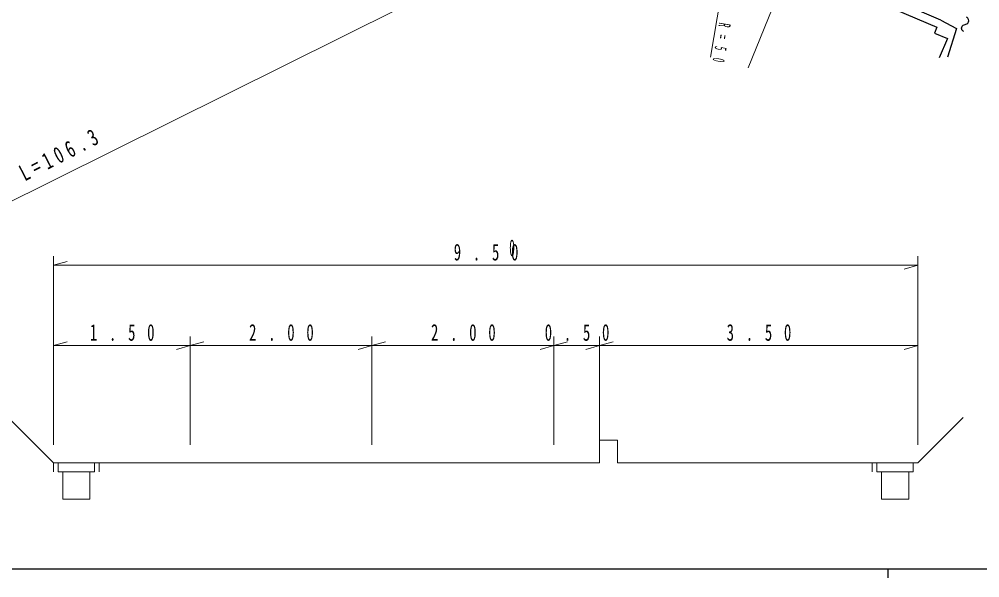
# Model space of a CAD drawing. Units: millimetres, scale not verified. Extents: x 40000 to 680000, y 20000 to 380000.
# Drawn here: x 172526 to 278122, y 204000 to 265426 of the extents above; entities that cross this region are included whole.
import ezdxf
from ezdxf.enums import TextEntityAlignment as Align

# ---------------------------------------------------------------- set-up
doc = ezdxf.new("R2010")
doc.units = ezdxf.units.MM
doc.header["$LTSCALE"] = 1000
for name, color, linetype, lineweight in [('M-BGD', 7, 'Continuous', 25), ('M-STR-HTXT', 7, 'Continuous', 13), ('M-TTL-BAND', 7, 'Continuous', 25)]:
    doc.layers.add(name, color=color, linetype=linetype, lineweight=lineweight)
doc.styles.add('ＭＳ ゴシック', font='')
doc.styles.get('ＭＳ ゴシック').set_extended_font_data('MS Gothic')

msp = doc.modelspace()

# ---------------------------------------------------------------- linework, layer by layer
at = {"layer": 'M-BGD'}
msp.add_line((273840, 265313), (259557, 271490), dxfattribs=at)
for points in [[(249566, 269663), (251939, 275295), (253685, 274550), (256080, 280236), (261424, 277960), (258455, 270915), (273409, 264546), (273135, 263897), (274556, 263292), (273668, 261185)], [(273840, 265313), (275565, 264403), (274560, 261240)], [(276380, 264068), (276291, 264116), (276206, 264195), (276154, 264268), (276133, 264337), (276117, 264436), (276138, 264563), (276185, 264652), (276227, 264710), (276301, 264763), (276406, 264810), (276685, 264926), (276795, 265005), (276837, 265063), (276885, 265152), (276901, 265247), (276890, 265378), (276843, 265484), (276790, 265557), (276732, 265599), (276643, 265647)]]:
    msp.add_lwpolyline(points, dxfattribs=at)
at = {"layer": 'M-STR-HTXT'}
for p, q in [((248532, 261256), (253537, 290835)), ((263889, 287910), (252673, 260085)), ((127746, 223579), (214374, 266640)), ((176305, 218637), (176305, 239368)), ((176305, 238368), (177805, 238788)), ((271305, 239368), (271305, 218637)), ((176305, 238368), (271305, 238368)), ((271305, 238368), (269805, 237948)), ((176305, 218637), (176305, 230538)), ((191305, 230538), (191305, 218637)), ((211305, 230538), (211305, 218637)), ((231305, 230538), (231305, 218637)), ((236305, 230538), (236305, 218637)), ((271305, 230538), (271305, 218637)), ((176305, 229538), (177805, 229958)), ((176305, 229538), (191305, 229538)), ((191305, 229538), (189805, 229118)), ((191305, 229538), (192805, 229958)), ((191305, 229538), (211305, 229538)), ((211305, 229538), (209805, 229118)), ((211305, 229538), (212805, 229958)), ((211305, 229538), (231305, 229538)), ((231305, 229538), (229805, 229118)), ((231305, 229538), (232805, 229958)), ((231305, 229538), (236305, 229538)), ((236305, 229538), (234805, 229118)), ((236305, 229538), (237805, 229958)), ((236305, 229538), (271305, 229538)), ((271305, 229538), (269805, 229118)), ((176305, 216637), (171305, 221637)), ((271305, 216637), (276305, 221637)), ((176305, 216637), (176305, 215637)), ((176805, 216637), (180805, 216637)), ((266305, 216637), (266305, 215637)), ((266805, 216637), (270805, 216637)), ((177305, 215637), (180305, 215637)), ((267305, 215637), (270305, 215637))]:
    msp.add_line(p, q, dxfattribs=at)
for points in [[(181305, 216637), (191305, 216637), (211305, 216637), (231305, 216637), (236305, 216637), (236305, 219137), (238305, 219137), (238305, 216637), (266305, 216637), (266805, 216637), (266805, 215637), (267305, 215637), (267305, 212637), (270305, 212637), (270305, 215637), (270805, 215637), (270805, 216637), (271305, 216637)], [(176305, 216637), (176805, 216637), (176805, 215637), (177305, 215637), (177305, 212637), (180305, 212637), (180305, 215637), (180805, 215637), (180805, 216637), (181305, 216637), (181305, 215637)]]:
    msp.add_lwpolyline(points, dxfattribs=at)
at = {"layer": 'M-TTL-BAND'}
for p, q in [((40000, 205000), (579000, 205000)), ((268000, 205000), (268000, 204000))]:
    msp.add_line(p, q, dxfattribs=at)

# ---------------------------------------------------------------- texts
at = {"layer": 'M-STR-HTXT', "style": 'ＭＳ ゴシック', "width": 0.5}
msp.add_text('0', height=1833, dxfattribs=at).set_placement((226391, 238828), align=Align.BOTTOM_LEFT)
at = {"layer": 'M-STR-HTXT', "attachment_point": 7, "style": 'ＭＳ ゴシック'}
for s, insert, char_height, rotation in [('\\T2.92;\\W0.45;R=50', (249441, 265103), 1320, 260.6), ('\\T1.61;\\W0.7;側\u3000溝\u3000\u3000L=106.3', (160698, 240953), 1833, 27.2)]:
    msp.add_mtext(s, dxfattribs=dict(at, insert=insert, char_height=char_height, rotation=rotation))
at = {"layer": 'M-STR-HTXT', "char_height": 1833, "attachment_point": 7, "style": 'ＭＳ ゴシック'}
for s, insert in [('\\T2.59;\\W0.65;9.50', (220295, 238868)), ('\\T2.59;\\W0.65;1.50', (180295, 230038)), ('\\T2.59;\\W0.65;2.00', (197795, 230038)), ('\\T2.59;\\W0.65;2.00', (217795, 230038)), ('\\T2.59;\\W0.65;0.50', (230295, 230038)), ('\\T2.59;\\W0.65;3.50', (250295, 230038))]:
    msp.add_mtext(s, dxfattribs=dict(at, insert=insert))

doc.saveas('drawing.dxf')
